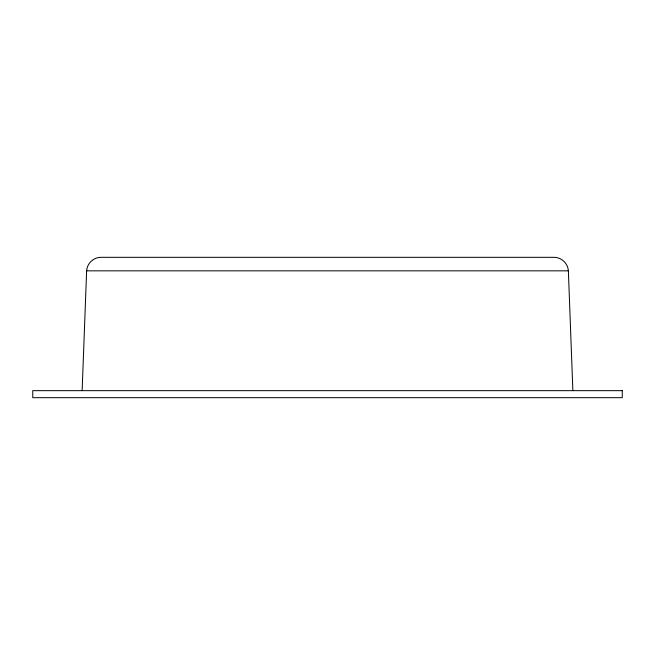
<?xml version="1.0" encoding="UTF-8"?>
<svg xmlns="http://www.w3.org/2000/svg" width="655" height="655" viewBox="0 0 655 655"><rect width="100%" height="100%" fill="white"/><g stroke="black" fill="none" stroke-linecap="round" stroke-linejoin="round"><path stroke-width="0.98" d="M82.137 390.634L86.632 270.834C87.049 263.515 93.329 257.464 100.657 257.325L554.343 257.325C561.671 257.464 567.95 263.515 568.368 270.834L572.863 390.634M86.632 270.834L568.368 270.834M622.25 390.658L32.75 390.658L32.75 397.675L622.25 397.675L622.25 390.658"/></g></svg>
